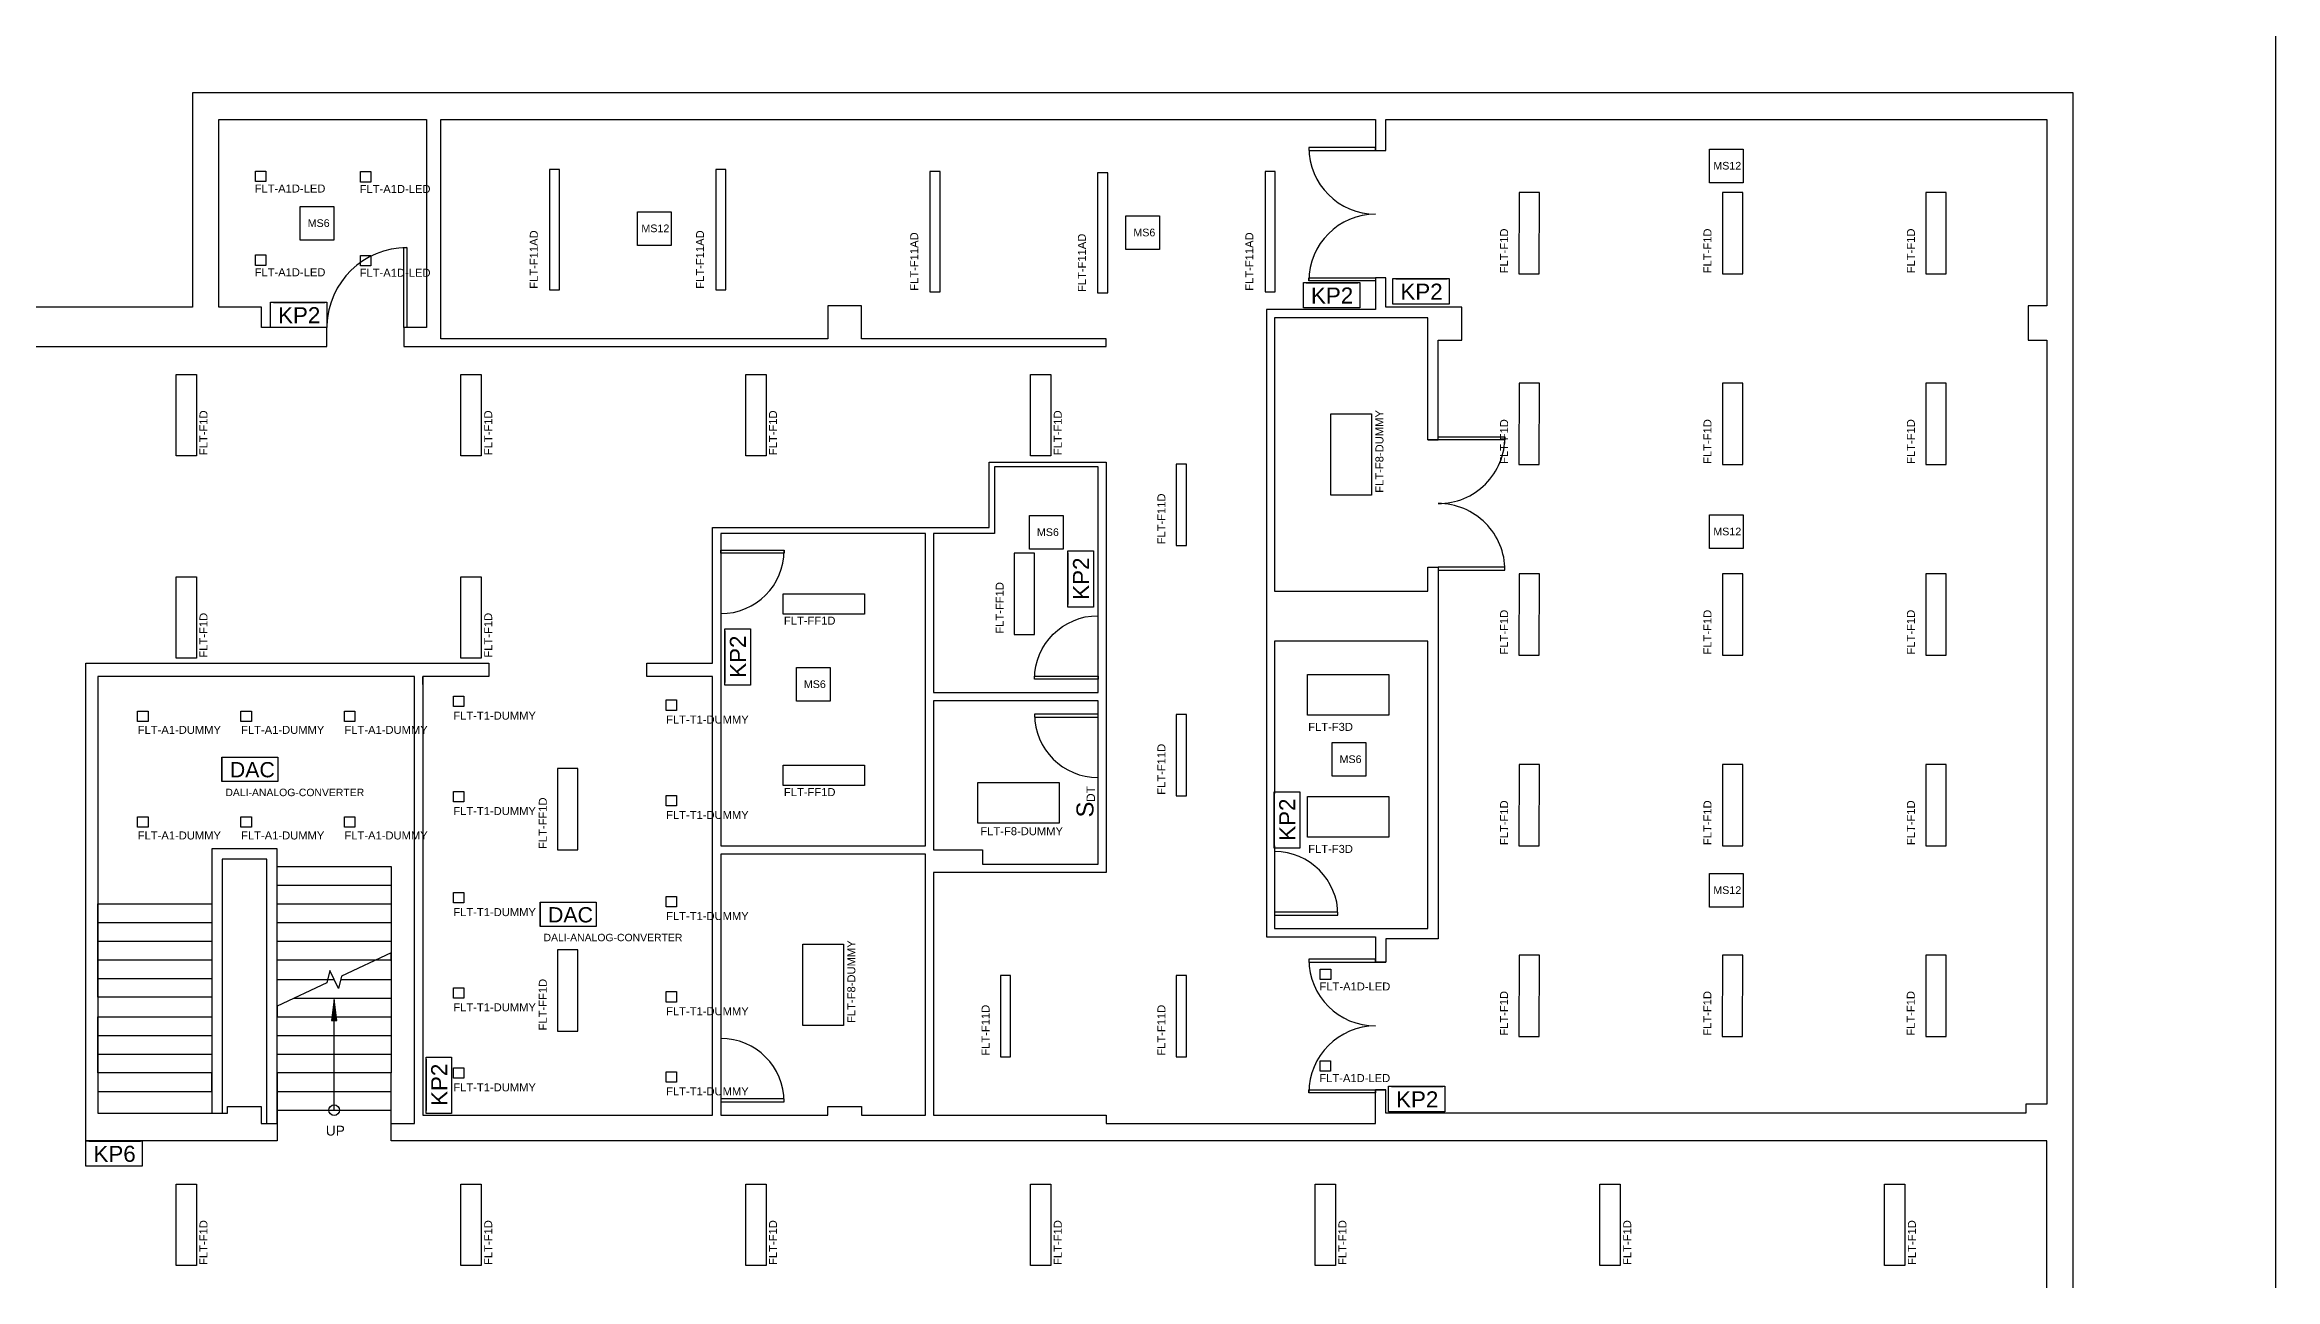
# Model space of a CAD drawing. Header units: inches. Extents: x 0 to 96268, y 0 to 72036.
# Drawn here: x 62819 to 96268, y 23140 to 41650 of the extents above; entities that cross this region are included whole.
import ezdxf
from ezdxf.enums import TextEntityAlignment as Align

# ---------------------------------------------------------------- set-up
doc = ezdxf.new("R2010")
doc.units = ezdxf.units.IN
doc.header["$MEASUREMENT"] = 0
doc.layers.get('0').update_dxf_attribs({"color": 255})
doc.layers.add('FLT- Fixtures', color=90, linetype='Continuous')
doc.layers.add('FLT- Peripherals', color=170, linetype='Continuous')
doc.styles.get("Standard").update_dxf_attribs({"font": 'arial.ttf'})
doc.styles.add('XA-FP1$0$Arial_1', font='arial.ttf', dxfattribs={"height": 147.52994})

# ---------------------------------------------------------------- blocks, each defined once
blk = doc.blocks.new('FLT-A1D-LED')
at = {"layer": 'FLT- Fixtures'}
blk.add_lwpolyline([(0, 156), (156, 156), (156, 0), (0, 0)], close=True, dxfattribs=at)
blk.add_attdef('FLT-A1D-LED', text='', height=120, dxfattribs=at).set_placement((-12, -164), (1050, -164), align=Align.ALIGNED)
blk = doc.blocks.new('FLT-A1-DUMMY')
at = {"layer": 'FLT- Fixtures'}
blk.add_lwpolyline([(0, 156), (156, 156), (156, 0), (0, 0)], close=True, dxfattribs=at)
blk.add_attdef('FLT-A1-DUMMY', text='', height=120, dxfattribs=at).set_placement((2, -185), (1250, -185), align=Align.ALIGNED)
blk = doc.blocks.new('FLT-DAC')
at = {"layer": 'FLT- Fixtures', "insert": (2.34, 5.75), "char_height": 4.5, "attachment_point": 1, "bg_fill": 3, "box_fill_scale": 1.5, "bg_fill_color": 256, "bg_fill_transparency": 0}
blk.add_mtext('DAC', dxfattribs=at)
at = {"layer": 'FLT- Fixtures'}
for p, q in [((0, 7.2), (16.54, 7.2)), ((0, 0), (0, 7.2)), ((16.54, 7.2), (16.54, 0)), ((16.54, 0), (0, 0))]:
    blk.add_line(p, q, dxfattribs=at)
blk.add_attdef('DALI-ANALOG-CONVERTER', (1.02, -4.31), '', height=2.2, dxfattribs=at)
blk = doc.blocks.new('FLT-KP2')
at = {"layer": 'FLT- Peripherals', "insert": (112, 307), "char_height": 240, "attachment_point": 1, "bg_fill": 3, "box_fill_scale": 1.3, "bg_fill_color": 256, "bg_fill_transparency": 0}
blk.add_mtext('KP2', dxfattribs=at)
at = {"layer": 'FLT- Peripherals'}
blk.add_lwpolyline([(0, 0), (0, 384), (844, 384), (844, 0)], close=True, dxfattribs=at)
blk = doc.blocks.new('FLT-MS6')
at = {"layer": 'FLT- Peripherals'}
blk.add_lwpolyline([(0, 504), (504, 504), (504, 0), (0, 0)], close=True, dxfattribs=at)
at = {"layer": 'FLT- Peripherals', "insert": (111, 313), "char_height": 114.8, "attachment_point": 1}
blk.add_mtext('MS6', dxfattribs=at)
blk = doc.blocks.new('FLT-T1-DUMMY')
at = {"layer": 'FLT- Fixtures'}
blk.add_lwpolyline([(0, 156), (156, 156), (156, 0), (0, 0)], close=True, dxfattribs=at)
blk.add_attdef('FLT-T1-DUMMY', text='', height=120, dxfattribs=at).set_placement((-1, -198), (1237, -198), align=Align.ALIGNED)
blk = doc.blocks.new('FLT-FF1D')
at = {"layer": 'FLT- Fixtures'}
blk.add_lwpolyline([(0, 0), (0, 305), (1219, 305), (1219, 0)], close=True, dxfattribs=at)
blk.add_attdef('FLT-FF1D', text='', height=120, dxfattribs=at).set_placement((12, -158), (785, -158), align=Align.ALIGNED)
blk = doc.blocks.new('FLT-F11D')
at = {"layer": 'FLT- Fixtures'}
blk.add_lwpolyline([(0, 0), (0, 152), (1220, 152), (1220, 0)], close=True, dxfattribs=at)
blk.add_attdef('FLT-F11D', text='', height=120, dxfattribs=at).set_placement((17, -162), (781, -162), align=Align.ALIGNED)
blk = doc.blocks.new('FLT-F8-DUMMY')
at = {"layer": 'FLT- Fixtures'}
blk.add_lwpolyline([(0, 610), (1219, 610), (1219, 0), (0, 0)], close=True, dxfattribs=at)
blk.add_attdef('FLT-F8-DUMMY', text='', height=120, dxfattribs=at).set_placement((36, -179), (1275, -179), align=Align.ALIGNED)
blk = doc.blocks.new('FLT-F1D')
at = {"layer": 'FLT- Fixtures'}
blk.add_lwpolyline([(0, 0), (0, 305), (1219, 305), (1219, 0)], close=True, dxfattribs=at)
blk.add_attdef('FLT-F1D', text='', height=120, dxfattribs=at).set_placement((10, -164), (681, -164), align=Align.ALIGNED)
blk = doc.blocks.new('FLT-F11AD')
at = {"layer": 'FLT- Fixtures'}
blk.add_lwpolyline([(0, 0), (0, 152), (1800, 152), (1800, 0)], close=True, dxfattribs=at)
blk.add_attdef('FLT-F11AD', text='', height=120, dxfattribs=at).set_placement((14, -176), (890, -176), align=Align.ALIGNED)
blk = doc.blocks.new('FLT-F3D')
at = {"layer": 'FLT- Fixtures'}
blk.add_lwpolyline([(0, 610), (1219, 610), (1219, 0), (0, 0)], close=True, dxfattribs=at)
blk.add_attdef('FLT-F3D', text='', height=120, dxfattribs=at).set_placement((9, -236), (679, -236), align=Align.ALIGNED)
blk = doc.blocks.new('FLT-DMS12')
at = {"layer": 'FLT- Peripherals'}
blk.add_lwpolyline([(0, 504), (504, 504), (504, 0), (0, 0)], close=True, dxfattribs=at)
at = {"layer": 'FLT- Peripherals', "insert": (57, 313), "char_height": 114.8, "attachment_point": 1}
blk.add_mtext('MS12', dxfattribs=at)
blk = doc.blocks.new('FLT-KP6')
at = {"layer": 'FLT- Peripherals', "insert": (112, 307), "char_height": 240, "attachment_point": 1, "bg_fill": 3, "box_fill_scale": 1.3, "bg_fill_color": 256, "bg_fill_transparency": 0}
blk.add_mtext('KP6', dxfattribs=at)
at = {"layer": 'FLT- Peripherals'}
blk.add_lwpolyline([(0, 0), (0, 384), (844, 384), (844, 0)], close=True, dxfattribs=at)

msp = doc.modelspace()

# ---------------------------------------------------------------- hatches: boundary and pattern name
msp.add_hatch(color=256).paths.add_polyline_path([(67202, 27019), (67160, 27337), (67118, 27019), (67162, 27019)], flags=0)

# ---------------------------------------------------------------- linework, layer by layer
for p, q in [((63439, 32379), (63439, 32379)), ((66305, 27637), (67160, 27637)), ((66305, 25957), (68015, 25957)), ((66305, 25677), (68015, 25677))]:
    msp.add_line(p, q)
for points in [[(81775, 40108), (81775, 40063), (82775, 40063), (82775, 40108), (81775, 40108, 0.414213), (82775, 39108, 0.414213), (81775, 38108), (81775, 38153), (82775, 38153), (82775, 38108), (81775, 38108)], [(68251, 38607), (68251, 37440), (68251, 37407), (68206, 37407), (68206, 37440), (68206, 38607), (68251, 38607, 0.406138), (67052, 37440, 0.006913), (67051, 37407)], [(83716, 34770, 0.414265), (84716, 35770), (84716, 35725), (83716, 35725), (83716, 35770), (84716, 35770)], [(84716, 33770), (84716, 33815), (83716, 33815), (83716, 33770), (84716, 33770, 0.414265), (83716, 34770)], [(72958, 33120, 0.414213), (73908, 34070), (73908, 34025), (72958, 34025), (72958, 34070), (73908, 34070)], [(82212, 28602), (82212, 28647), (81262, 28647), (81262, 28602), (82212, 28602, 0.414213), (81262, 29552)], [(81775, 27939), (81775, 27894), (82775, 27894), (82775, 27939), (81775, 27939, 0.414213), (82775, 26939, 0.414213), (81775, 25939), (81775, 25984), (82775, 25984), (82775, 25939), (81775, 25939)], [(73908, 25802), (73908, 25847), (72958, 25847), (72958, 25802), (73908, 25802, 0.414213), (72958, 26752)]]:
    msp.add_lwpolyline(points, format="xyb")
at = {"flags": 128}
for points in [[(77062, 34319), (76149, 34319), (76149, 31937), (78614, 31937), (78614, 35319), (78602, 35319), (77062, 35319), (77062, 35305)], [(76025, 34319), (73049, 34319), (72958, 34319), (72958, 32120), (72958, 29638), (76025, 29638), (76025, 31875)], [(81262, 32708), (81262, 28401), (82773, 28401), (82853, 28401), (83560, 28401), (83560, 32708)], [(75067, 25734), (75067, 25601), (76025, 25601), (76025, 29301), (76025, 29514), (72958, 29514), (72958, 25601), (74562, 25601), (74562, 25734)]]:
    msp.add_lwpolyline(points, close=True, dxfattribs=at)
for points in [[(68015, 25477), (68365, 25477), (68365, 32179), (65990, 32179), (63615, 32179), (63615, 25633), (65228, 25633), (65562, 25633), (65562, 25734), (66067, 25734), (66067, 25477), (66305, 25477), (66305, 29596), (65325, 29596), (65325, 25633)], [(66149, 25477), (66149, 29440), (65481, 29440), (65481, 25633)], [(66305, 29052), (66305, 29332), (68015, 29332), (68015, 29052)], [(63615, 28492), (63615, 28772), (65325, 28772), (65325, 28492)], [(66305, 28772), (66305, 29052), (68015, 29052), (68015, 28772)], [(66305, 28492), (66305, 28772), (68015, 28772), (68015, 28492)], [(63615, 28212), (63615, 28492), (65325, 28492), (65325, 28212)], [(66305, 28212), (66305, 28492), (68015, 28492), (68015, 28212)], [(63615, 27932), (63615, 28212), (65325, 28212), (65325, 27932)], [(66305, 27932), (66305, 28212), (68015, 28212), (68015, 27932)], [(63615, 27652), (63615, 27932), (65325, 27932), (65325, 27652)], [(68015, 27917), (68015, 28035), (67268, 27687), (67223, 27502), (67097, 27772), (67052, 27586), (66305, 27238), (66305, 27077)], [(66305, 27652), (66305, 27932), (68015, 27932), (68015, 27637)], [(67255, 27637), (68015, 27637), (68015, 27357)], [(66559, 27357), (68015, 27357), (68015, 27077)], [(67160, 25677), (67160, 25957), (67160, 26237), (67160, 26517), (67160, 26797), (67160, 27077), (67160, 27337)], [(63615, 26797), (63615, 27077), (65325, 27077), (65325, 26797)], [(63615, 26517), (63615, 26797), (65325, 26797), (65325, 26517)], [(66305, 26797), (66305, 27077), (68015, 27077), (68015, 26797)], [(66305, 26517), (66305, 26797), (68015, 26797), (68015, 26517)], [(63615, 26237), (63615, 26517), (65325, 26517), (65325, 26237)], [(66305, 26237), (66305, 26517), (68015, 26517), (68015, 26237)]]:
    msp.add_lwpolyline(points)
for points in [[(68489, 32058), (68489, 32179), (68489, 32058)], [(63615, 27372), (63615, 27652), (65325, 27652), (65325, 27372)], [(67160, 27337), (67118, 27019), (67162, 27019), (67202, 27019)], [(65325, 25957), (65325, 26237), (63615, 26237), (63615, 25957)]]:
    msp.add_lwpolyline(points, close=True)
msp.add_circle((67160, 25677), 79.4)

# ---------------------------------------------------------------- block references
at = {"layer": 'FLT- Fixtures'}
for name, p, values in [('FLT-A1D-LED', (65979, 39597), {'FLT-A1D-LED': 'FLT-A1D-LED'}), ('FLT-A1D-LED', (67555, 39590), {'FLT-A1D-LED': 'FLT-A1D-LED'}), ('FLT-A1D-LED', (65979, 38341), {'FLT-A1D-LED': 'FLT-A1D-LED'}), ('FLT-A1D-LED', (67555, 38334), {'FLT-A1D-LED': 'FLT-A1D-LED'}), ('FLT-FF1D', (73892, 33113), {'FLT-FF1D': 'FLT-FF1D'}), ('FLT-F3D', (81757, 31599), {'FLT-F3D': 'FLT-F3D'}), ('FLT-T1-DUMMY', (68948, 31729), {'FLT-T1-DUMMY': 'FLT-T1-DUMMY'}), ('FLT-T1-DUMMY', (72139, 31670), {'FLT-T1-DUMMY': 'FLT-T1-DUMMY'}), ('FLT-A1-DUMMY', (64213, 31503), {'FLT-A1-DUMMY': 'FLT-A1-DUMMY'}), ('FLT-A1-DUMMY', (65763, 31503), {'FLT-A1-DUMMY': 'FLT-A1-DUMMY'}), ('FLT-A1-DUMMY', (67313, 31503), {'FLT-A1-DUMMY': 'FLT-A1-DUMMY'}), ('FLT-FF1D', (73892, 30543), {'FLT-FF1D': 'FLT-FF1D'}), ('FLT-T1-DUMMY', (68948, 30299), {'FLT-T1-DUMMY': 'FLT-T1-DUMMY'}), ('FLT-T1-DUMMY', (72139, 30240), {'FLT-T1-DUMMY': 'FLT-T1-DUMMY'}), ('FLT-F3D', (81757, 29769), {'FLT-F3D': 'FLT-F3D'}), ('FLT-A1-DUMMY', (64213, 29920), {'FLT-A1-DUMMY': 'FLT-A1-DUMMY'}), ('FLT-A1-DUMMY', (65763, 29920), {'FLT-A1-DUMMY': 'FLT-A1-DUMMY'}), ('FLT-A1-DUMMY', (67313, 29920), {'FLT-A1-DUMMY': 'FLT-A1-DUMMY'}), ('FLT-T1-DUMMY', (68948, 28784), {'FLT-T1-DUMMY': 'FLT-T1-DUMMY'}), ('FLT-T1-DUMMY', (72139, 28725), {'FLT-T1-DUMMY': 'FLT-T1-DUMMY'}), ('FLT-A1D-LED', (81947, 27635), {'FLT-A1D-LED': 'FLT-A1D-LED'}), ('FLT-T1-DUMMY', (68948, 27357), {'FLT-T1-DUMMY': 'FLT-T1-DUMMY'}), ('FLT-T1-DUMMY', (72139, 27298), {'FLT-T1-DUMMY': 'FLT-T1-DUMMY'}), ('FLT-T1-DUMMY', (72139, 26097), {'FLT-T1-DUMMY': 'FLT-T1-DUMMY'}), ('FLT-A1D-LED', (81945, 26262), {'FLT-A1D-LED': 'FLT-A1D-LED'})]:
    msp.add_blockref(name, p, dxfattribs=at).add_auto_attribs(values)
ref = msp.add_blockref('FLT-F11AD', (70389, 37976), dxfattribs=dict(at, xscale=-1, rotation=270.0000000000005))
ref.add_attrib('FLT-F11AD', 'FLT-F11AD', dxfattribs={"height": 120, "rotation": 90}).set_placement((70214, 37990), (70214, 38866), align=Align.ALIGNED)
ref = msp.add_blockref('FLT-F11AD', (72882, 37976), dxfattribs=dict(at, xscale=-1, rotation=270.0000000000005))
ref.add_attrib('FLT-F11AD', 'FLT-F11AD', dxfattribs={"height": 120, "rotation": 90}).set_placement((72706, 37990), (72706, 38866), align=Align.ALIGNED)
ref = msp.add_blockref('FLT-F11AD', (76094, 37946), dxfattribs=dict(at, xscale=-1, rotation=270.0000000000005))
ref.add_attrib('FLT-F11AD', 'FLT-F11AD', dxfattribs={"height": 120, "rotation": 90}).set_placement((75918, 37960), (75918, 38836), align=Align.ALIGNED)
ref = msp.add_blockref('FLT-F11AD', (78608, 37927), dxfattribs=dict(at, xscale=-1, rotation=270.0000000000005))
ref.add_attrib('FLT-F11AD', 'FLT-F11AD', dxfattribs={"height": 120, "rotation": 90}).set_placement((78432, 37941), (78432, 38816), align=Align.ALIGNED)
ref = msp.add_blockref('FLT-F11AD', (81118, 37946), dxfattribs=dict(at, xscale=-1, rotation=270.0000000000005))
ref.add_attrib('FLT-F11AD', 'FLT-F11AD', dxfattribs={"height": 120, "rotation": 90}).set_placement((80943, 37960), (80943, 38836), align=Align.ALIGNED)
ref = msp.add_blockref('FLT-F1D', (84926, 38212), dxfattribs=dict(at, xscale=-1, rotation=269.9381096219903))
ref.add_attrib('FLT-F1D', 'FLT-F1D', dxfattribs={"height": 120, "rotation": 89.9381}).set_placement((84762, 38222), (84763, 38893), align=Align.ALIGNED)
ref = msp.add_blockref('FLT-F1D', (87976, 38212), dxfattribs=dict(at, xscale=-1, rotation=269.9381096219903))
ref.add_attrib('FLT-F1D', 'FLT-F1D', dxfattribs={"height": 120, "rotation": 89.9381}).set_placement((87812, 38222), (87813, 38893), align=Align.ALIGNED)
ref = msp.add_blockref('FLT-F1D', (91026, 38212), dxfattribs=dict(at, xscale=-1, rotation=269.9381096219903))
ref.add_attrib('FLT-F1D', 'FLT-F1D', dxfattribs={"height": 120, "rotation": 89.9381}).set_placement((90862, 38222), (90863, 38893), align=Align.ALIGNED)
at = {"layer": 'FLT- Fixtures', "rotation": 90}
for name, p, values in [('FLT-F1D', (65097, 35486), {'FLT-F1D': 'FLT-F1D'}), ('FLT-F1D', (69366, 35486), {'FLT-F1D': 'FLT-F1D'}), ('FLT-F1D', (73636, 35486), {'FLT-F1D': 'FLT-F1D'}), ('FLT-F1D', (77906, 35486), {'FLT-F1D': 'FLT-F1D'}), ('FLT-F8-DUMMY', (82715, 34896), {'FLT-F8-DUMMY': 'FLT-F8-DUMMY'}), ('FLT-F1D', (65097, 32451), {'FLT-F1D': 'FLT-F1D'}), ('FLT-F1D', (69366, 32451), {'FLT-F1D': 'FLT-F1D'}), ('FLT-F8-DUMMY', (74796, 26948), {'FLT-F8-DUMMY': 'FLT-F8-DUMMY'}), ('FLT-F1D', (65097, 23347), {'FLT-F1D': 'FLT-F1D'}), ('FLT-F1D', (69366, 23347), {'FLT-F1D': 'FLT-F1D'}), ('FLT-F1D', (73636, 23347), {'FLT-F1D': 'FLT-F1D'}), ('FLT-F1D', (77906, 23347), {'FLT-F1D': 'FLT-F1D'}), ('FLT-F1D', (82175, 23347), {'FLT-F1D': 'FLT-F1D'}), ('FLT-F1D', (86445, 23347), {'FLT-F1D': 'FLT-F1D'}), ('FLT-F1D', (90714, 23347), {'FLT-F1D': 'FLT-F1D'})]:
    msp.add_blockref(name, p, dxfattribs=at).add_auto_attribs(values)
at = {"layer": 'FLT- Fixtures'}
ref = msp.add_blockref('FLT-F1D', (84926, 35354), dxfattribs=dict(at, xscale=-1, rotation=269.9381096219903))
ref.add_attrib('FLT-F1D', 'FLT-F1D', dxfattribs={"height": 120, "rotation": 89.9381}).set_placement((84762, 35365), (84763, 36035), align=Align.ALIGNED)
ref = msp.add_blockref('FLT-F1D', (87976, 35354), dxfattribs=dict(at, xscale=-1, rotation=269.9381096219903))
ref.add_attrib('FLT-F1D', 'FLT-F1D', dxfattribs={"height": 120, "rotation": 89.9381}).set_placement((87812, 35365), (87813, 36035), align=Align.ALIGNED)
ref = msp.add_blockref('FLT-F1D', (91026, 35354), dxfattribs=dict(at, xscale=-1, rotation=269.9381096219903))
ref.add_attrib('FLT-F1D', 'FLT-F1D', dxfattribs={"height": 120, "rotation": 89.9381}).set_placement((90862, 35365), (90863, 36035), align=Align.ALIGNED)
ref = msp.add_blockref('FLT-F11D', (79787, 34141), dxfattribs=dict(at, xscale=-1, rotation=270))
ref.add_attrib('FLT-F11D', 'FLT-F11D', dxfattribs={"height": 120, "rotation": 90}).set_placement((79624, 34158), (79624, 34921), align=Align.ALIGNED)
ref = msp.add_blockref('FLT-FF1D', (77357, 32808), dxfattribs=dict(at, xscale=-1, rotation=270.0000000000002))
ref.add_attrib('FLT-FF1D', 'FLT-FF1D', dxfattribs={"height": 120, "rotation": 90}).set_placement((77199, 32820), (77199, 33593), align=Align.ALIGNED)
ref = msp.add_blockref('FLT-F1D', (84926, 32497), dxfattribs=dict(at, xscale=-1, rotation=269.9381096219903))
ref.add_attrib('FLT-F1D', 'FLT-F1D', dxfattribs={"height": 120, "rotation": 89.9381}).set_placement((84762, 32507), (84763, 33178), align=Align.ALIGNED)
ref = msp.add_blockref('FLT-F1D', (87976, 32497), dxfattribs=dict(at, xscale=-1, rotation=269.9381096219903))
ref.add_attrib('FLT-F1D', 'FLT-F1D', dxfattribs={"height": 120, "rotation": 89.9381}).set_placement((87812, 32507), (87813, 33178), align=Align.ALIGNED)
ref = msp.add_blockref('FLT-F1D', (91026, 32497), dxfattribs=dict(at, xscale=-1, rotation=269.9381096219903))
ref.add_attrib('FLT-F1D', 'FLT-F1D', dxfattribs={"height": 120, "rotation": 89.9381}).set_placement((90862, 32507), (90863, 33178), align=Align.ALIGNED)
ref = msp.add_blockref('FLT-F11D', (79787, 30388), dxfattribs=dict(at, xscale=-1, rotation=270))
ref.add_attrib('FLT-F11D', 'FLT-F11D', dxfattribs={"height": 120, "rotation": 90}).set_placement((79624, 30405), (79624, 31169), align=Align.ALIGNED)
ref = msp.add_blockref('FLT-FF1D', (70507, 29580), dxfattribs=dict(at, xscale=-1, rotation=270.0000000000002))
ref.add_attrib('FLT-FF1D', 'FLT-FF1D', dxfattribs={"height": 120, "rotation": 90}).set_placement((70349, 29592), (70349, 30365), align=Align.ALIGNED)
ref = msp.add_blockref('FLT-F1D', (84926, 29640), dxfattribs=dict(at, xscale=-1, rotation=269.9381096219903))
ref.add_attrib('FLT-F1D', 'FLT-F1D', dxfattribs={"height": 120, "rotation": 89.9381}).set_placement((84762, 29650), (84763, 30321), align=Align.ALIGNED)
ref = msp.add_blockref('FLT-F1D', (87976, 29640), dxfattribs=dict(at, xscale=-1, rotation=269.9381096219903))
ref.add_attrib('FLT-F1D', 'FLT-F1D', dxfattribs={"height": 120, "rotation": 89.9381}).set_placement((87812, 29650), (87813, 30321), align=Align.ALIGNED)
ref = msp.add_blockref('FLT-F1D', (91026, 29640), dxfattribs=dict(at, xscale=-1, rotation=269.9381096219903))
ref.add_attrib('FLT-F1D', 'FLT-F1D', dxfattribs={"height": 120, "rotation": 89.9381}).set_placement((90862, 29650), (90863, 30321), align=Align.ALIGNED)
ref = msp.add_blockref('FLT-F1D', (84926, 26782), dxfattribs=dict(at, xscale=-1, rotation=269.9381096219903))
ref.add_attrib('FLT-F1D', 'FLT-F1D', dxfattribs={"height": 120, "rotation": 89.9381}).set_placement((84761, 26793), (84762, 27463), align=Align.ALIGNED)
ref = msp.add_blockref('FLT-F1D', (87975, 26782), dxfattribs=dict(at, xscale=-1, rotation=269.9381096219903))
ref.add_attrib('FLT-F1D', 'FLT-F1D', dxfattribs={"height": 120, "rotation": 89.9381}).set_placement((87811, 26793), (87811, 27463), align=Align.ALIGNED)
ref = msp.add_blockref('FLT-F1D', (91025, 26782), dxfattribs=dict(at, xscale=-1, rotation=269.9381096219903))
ref.add_attrib('FLT-F1D', 'FLT-F1D', dxfattribs={"height": 120, "rotation": 89.9381}).set_placement((90861, 26793), (90861, 27463), align=Align.ALIGNED)
ref = msp.add_blockref('FLT-F11D', (77150, 26476), dxfattribs=dict(at, xscale=-1, rotation=270))
ref.add_attrib('FLT-F11D', 'FLT-F11D', dxfattribs={"height": 120, "rotation": 90}).set_placement((76988, 26493), (76988, 27257), align=Align.ALIGNED)
ref = msp.add_blockref('FLT-F11D', (79787, 26476), dxfattribs=dict(at, xscale=-1, rotation=270))
ref.add_attrib('FLT-F11D', 'FLT-F11D', dxfattribs={"height": 120, "rotation": 90}).set_placement((79624, 26493), (79624, 27257), align=Align.ALIGNED)
at = {"layer": 'FLT- Peripherals'}
for name, p in [('FLT-DMS12', (87783, 39579)), ('FLT-MS6', (66652, 38719)), ('FLT-DMS12', (71710, 38640)), ('FLT-MS6', (79033, 38578)), ('FLT-KP2', (83036, 37760)), ('FLT-DMS12', (87783, 34096)), ('FLT-MS6', (74092, 31807)), ('FLT-MS6', (82125, 30682)), ('FLT-DMS12', (87783, 28720))]:
    msp.add_blockref(name, p, dxfattribs=at)

# ---------------------------------------------------------------- texts
at = {"style": 'XA-FP1$0$Arial_1'}
msp.add_text('UP', height=147.5, dxfattribs=at).set_placement((67035, 25296))
at = {"insert": (78291, 30065), "char_height": 255, "attachment_point": 1, "rotation": 90, "bg_fill": 3, "box_fill_scale": 1.3, "bg_fill_color": 256, "bg_fill_transparency": 0}
msp.add_mtext('S', dxfattribs=at)

# ---------------------------------------------------------------- next in the draw order: block references
at = {"layer": 'FLT- Fixtures'}
msp.add_blockref('FLT-F8-DUMMY', (76814, 29978), dxfattribs=at).add_auto_attribs({'FLT-F8-DUMMY': 'FLT-F8-DUMMY'})
at = {"layer": 'FLT- Peripherals'}
msp.add_blockref('FLT-KP2', (81695, 37702), dxfattribs=at)

# ---------------------------------------------------------------- next in the draw order: texts
at = {"insert": (78442, 30297), "char_height": 127.7, "attachment_point": 1, "rotation": 90, "bg_fill": 3, "box_fill_scale": 1.3, "bg_fill_color": 256, "bg_fill_transparency": 0}
msp.add_mtext('DT', dxfattribs=at)

# ---------------------------------------------------------------- next in the draw order: linework, layer by layer
at = {"flags": 128}
msp.add_lwpolyline([(92842, 22477), (92842, 25219), (68015, 25219), (68015, 26237), (66305, 26237), (66305, 25219), (63439, 25219), (63439, 25633), (63439, 32379), (69480, 32379), (69480, 32179), (69095, 32179), (68489, 32179), (68489, 25615), (68489, 25601), (72834, 25601), (72834, 29576), (72834, 32179), (71851, 32179), (71851, 32379), (72834, 32379), (72834, 34413), (76984, 34413), (76984, 35393), (78738, 35393), (78738, 31875), (78738, 29301), (78738, 29239), (78676, 29239), (76835, 29239), (76149, 29239), (76149, 25601), (78738, 25601), (78738, 25477), (82775, 25477), (82775, 25984)], dxfattribs=at)
msp.add_lwpolyline([(78614, 29363), (78614, 31813), (76149, 31813), (76149, 29579), (76880, 29579), (76880, 29363)], close=True, dxfattribs=at)
msp.add_lwpolyline([(77664, 31612), (77664, 31567), (78614, 31567), (78614, 31612), (77664, 31612, 0.414213), (78614, 30662)], format="xyb")

# ---------------------------------------------------------------- next in the draw order: block references
at = {"layer": 'FLT- Fixtures', "xscale": 50.8, "yscale": 50.8, "zscale": 50.8}
for p in [(65477, 30603), (70248, 28428)]:
    msp.add_blockref('FLT-DAC', p, dxfattribs=at).add_auto_attribs({'DALI-ANALOG-CONVERTER': 'DALI-ANALOG-CONVERTER'})
at = {"layer": 'FLT- Peripherals', "rotation": 89.9999999999999}
for p in [(78546, 33216), (73401, 32046), (81638, 29603), (68922, 25628)]:
    msp.add_blockref('FLT-KP2', p, dxfattribs=at)
at = {"layer": 'FLT- Peripherals'}
msp.add_blockref('FLT-KP2', (82971, 25652), dxfattribs=at)

# ---------------------------------------------------------------- next in the draw order: linework, layer by layer
for points in [[(62789, 6977), (93315, 6977), (93315, 19062), (94815, 19062), (94815, 22592), (93238, 22592), (93238, 40929), (65037, 40929), (65037, 37712), (57755, 37712)], [(83716, 35725), (83716, 35725), (83560, 35725), (83716, 35725), (83716, 37219), (84067, 37219), (84067, 37712), (83560, 37712), (83560, 37712), (82931, 37712), (82931, 38153), (82775, 38153), (82775, 37680), (81138, 37680), (81138, 35511), (81138, 33394), (81138, 32770), (81138, 28277), (82775, 28277), (82775, 27894), (82931, 27894), (82775, 27894), (82775, 27894)], [(83560, 35725), (83560, 37219), (83560, 37242), (83560, 37242), (83560, 37556), (82853, 37556), (82773, 37556), (81262, 37556), (81262, 35511), (81262, 33456), (83560, 33456), (83560, 33815), (83716, 33815), (83716, 33394), (83716, 32770), (83716, 28245), (82931, 28245), (82931, 27894)]]:
    msp.add_lwpolyline(points)
msp.add_lwpolyline([(77664, 32139), (77664, 32184), (78614, 32184), (78614, 32139), (77664, 32139, -0.414213), (78614, 33089)], format="xyb")

# ---------------------------------------------------------------- next in the draw order: block references
at = {"layer": 'FLT- Fixtures'}
ref = msp.add_blockref('FLT-FF1D', (70507, 26859), dxfattribs=dict(at, xscale=-1, rotation=270.0000000000002))
ref.add_attrib('FLT-FF1D', 'FLT-FF1D', dxfattribs={"height": 120, "rotation": 90}).set_placement((70349, 26872), (70349, 27645), align=Align.ALIGNED)
msp.add_blockref('FLT-T1-DUMMY', (68948, 26157), dxfattribs=at).add_auto_attribs({'FLT-T1-DUMMY': 'FLT-T1-DUMMY'})
at = {"layer": 'FLT- Peripherals'}
msp.add_blockref('FLT-MS6', (77587, 34086), dxfattribs=at)

# ---------------------------------------------------------------- next in the draw order: block references
for name, p in [('FLT-KP2', (66207, 37407)), ('FLT-KP6', (63439, 24835))]:
    msp.add_blockref(name, p, dxfattribs=at)

# ---------------------------------------------------------------- next in the draw order: linework, layer by layer
msp.add_lwpolyline([(0, 72036), (96268, 72036), (96268, 0), (0, 0)], close=True)
msp.add_lwpolyline([(57755, 37123), (65393, 37123), (67051, 37123), (67051, 37407), (66070, 37407), (66070, 37712), (65430, 37712), (65430, 40529), (68321, 40529), (68543, 40529), (68543, 37407), (68206, 37407), (68206, 37123), (78738, 37123), (78738, 37242), (75067, 37242), (75067, 37734), (74562, 37734), (74562, 37242), (68760, 37242), (68760, 37545), (68760, 40529), (78740, 40529), (82775, 40529), (82775, 40063), (82931, 40063), (82931, 40529), (92842, 40529), (92842, 37977), (92842, 37734), (92562, 37734), (92562, 37219), (92842, 37219), (92842, 28464), (92842, 25766), (92525, 25766), (92525, 25633), (84067, 25633), (84067, 25633), (83562, 25633), (83562, 25633), (82931, 25633), (82931, 25984), (82775, 25984), (82931, 25984), (82931, 25984)])

doc.saveas('drawing.dxf')
